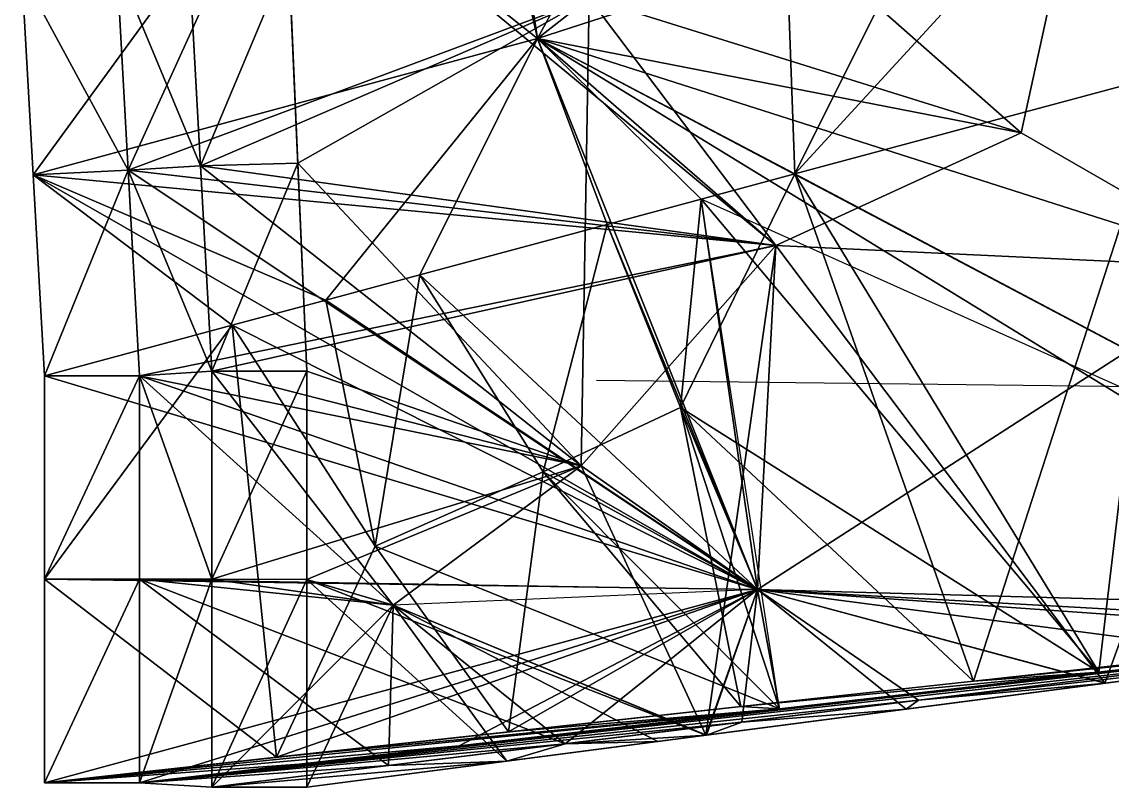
# Model space of a CAD drawing. Extents: x 0 to 22.5, y -0.5 to 22.5.
# Drawn here: x 18.32 to 20.73, y -0.46 to 1.233 of the extents above; entities that cross this region are included whole.
import ezdxf

# ---------------------------------------------------------------- set-up
doc = ezdxf.new("R2010")
doc.units = 0
doc.header["$MEASUREMENT"] = 0
for name, color, linetype in [('Crown wall side', 7, 'CONTINUOUS'), ('Elements', 7, 'CONTINUOUS'), ('Faces', 7, 'CONTINUOUS'), ('LowerTendons Crown', 7, 'CONTINUOUS')]:
    doc.layers.add(name, color=color, linetype=linetype)

msp = doc.modelspace()

# ---------------------------------------------------------------- linework, layer by layer
at = {"layer": 'Crown wall side'}
for p, q in [((18.95, 0.46, 59.83), (18.91, 1.38, 59.83)), ((18.95, -0.46, 59.83), (18.95, 0.46, 59.83)), ((22.48, 0, 58.95), (18.95, -0.46, 59.83))]:
    msp.add_line(p, q, dxfattribs=at)
for points in [[(22.27, 3.06, 54.58), (22.42, 1.54, 54.58), (18.37, 0.45, 58.9), (18.32, 1.34, 58.9)], [(18.37, 0.45, 58.9), (18.37, -0.45, 58.9), (22.48, 0, 54.58), (22.42, 1.54, 54.58)], [(18.74, 0.46, 59.49), (18.69, 1.37, 59.49), (18.91, 1.38, 59.83), (18.95, 0.46, 59.83)], [(18.37, 0.45, 58.9), (18.32, 1.34, 58.9), (18.53, 1.36, 59.24), (18.58, 0.45, 59.24)], [(18.58, 0.45, 59.24), (18.53, 1.36, 59.24), (18.69, 1.37, 59.49), (18.74, 0.46, 59.49)], [(18.58, -0.45, 59.24), (18.58, 0.45, 59.24), (18.74, 0.46, 59.49), (18.74, -0.46, 59.49)], [(18.74, -0.46, 59.49), (18.74, 0.46, 59.49), (18.95, 0.46, 59.83), (18.95, -0.46, 59.83)], [(18.37, -0.45, 58.9), (18.37, 0.45, 58.9), (18.58, 0.45, 59.24), (18.58, -0.45, 59.24)], [(22.48, 0, 54.58), (22.48, 0, 55.67), (18.58, -0.45, 59.24), (18.37, -0.45, 58.9)], [(18.58, -0.45, 59.24), (22.48, 0, 55.67), (22.48, 0, 57.13), (18.74, -0.46, 59.49)], [(18.74, -0.46, 59.49), (18.95, -0.46, 59.83), (22.48, 0, 57.86), (22.48, 0, 57.13)], [(18.95, -0.46, 59.83), (22.48, 0, 57.86), (22.48, 0, 58.95)]]:
    msp.add_3dface(points, dxfattribs=at)
at = {"layer": 'Elements'}
for points in [[(20.8578, 1.1195, 56.2464), (19.983, 2.1611, 57.0511), (20.0288, 0.8964, 57.1306), (21.0243, 2.8923, 57.495)], [(19.983, 2.1611, 57.0511), (21.0243, 2.8923, 57.495), (20.8578, 1.1195, 56.2464), (21.1482, 1.8615, 55.8477)], [(20.0288, 0.8964, 57.1306), (19.983, 2.1611, 57.0511), (20.6594, 1.5844, 59.3905), (21.0243, 2.8923, 57.495)], [(20.8578, 1.1195, 56.2464), (20.0288, 0.8964, 57.1306), (22.42, 1.54, 56.77), (21.0243, 2.8923, 57.495)], [(20.0288, 0.8964, 57.1306), (21.8655, -0.0756, 57.5178), (22.42, 1.54, 56.77), (21.0243, 2.8923, 57.495)], [(20.6594, 1.5844, 59.3905), (21.8655, -0.0756, 57.5178), (20.0288, 0.8964, 57.1306), (21.0243, 2.8923, 57.495)], [(22.465, 0.3854, 58.1328), (20.6594, 1.5844, 59.3905), (22.42, 1.54, 58.95), (21.0243, 2.8923, 57.495)], [(22.465, 0.3854, 58.1328), (21.8655, -0.0756, 57.5178), (20.6594, 1.5844, 59.3905), (21.0243, 2.8923, 57.495)], [(19.2053, 2.8454, 57.7824), (18.892, 1.6456, 58.2499), (19.46, 1.1959, 57.6856), (19.2501, 2.1145, 58.9424)], [(19.46, 1.1959, 57.6856), (19.983, 2.1611, 57.0511), (19.2053, 2.8454, 57.7824), (19.2501, 2.1145, 58.9424)], [(20.6594, 1.5844, 59.3905), (19.983, 2.1611, 57.0511), (19.46, 1.1959, 57.6856), (19.2501, 2.1145, 58.9424)], [(19.46, 1.1959, 57.6856), (20.6594, 1.5844, 59.3905), (20.0288, 0.8964, 57.1306), (19.983, 2.1611, 57.0511)], [(19.46, 1.1959, 57.6856), (19.2501, 2.1145, 58.9424), (18.892, 1.6456, 58.2499), (19.5745, 1.2856, 59.661)], [(19.46, 1.1959, 57.6856), (20.5291, 0.9871, 59.4272), (20.6594, 1.5844, 59.3905), (19.2501, 2.1145, 58.9424)], [(20.5291, 0.9871, 59.4272), (19.2501, 2.1145, 58.9424), (19.46, 1.1959, 57.6856), (19.5745, 1.2856, 59.661)], [(20.6594, 1.5844, 59.3905), (19.2501, 2.1145, 58.9424), (20.5291, 0.9871, 59.4272), (19.5745, 1.2856, 59.661)], [(18.32, 1.34, 58.9), (18.53, 1.36, 59.24), (18.555, 0.9048, 59.24), (18.892, 1.6456, 58.2499)], [(18.345, 0.8948, 58.9), (18.32, 1.34, 58.9), (18.555, 0.9048, 59.24), (18.892, 1.6456, 58.2499)], [(18.555, 0.9048, 59.24), (19.9865, 0.738, 59.5638), (18.345, 0.8948, 58.9), (18.892, 1.6456, 58.2499)], [(18.345, 0.8948, 58.9), (19.9865, 0.738, 59.5638), (19.46, 1.1959, 57.6856), (18.892, 1.6456, 58.2499)], [(18.555, 0.9048, 59.24), (18.892, 1.6456, 58.2499), (18.53, 1.36, 59.24), (19.5745, 1.2856, 59.661)], [(19.9865, 0.738, 59.5638), (18.892, 1.6456, 58.2499), (18.555, 0.9048, 59.24), (19.5745, 1.2856, 59.661)], [(19.46, 1.1959, 57.6856), (18.892, 1.6456, 58.2499), (19.9865, 0.738, 59.5638), (19.5745, 1.2856, 59.661)], [(19.46, 1.1959, 57.6856), (21.0483, 0.688, 59.3005), (20.6594, 1.5844, 59.3905), (20.5291, 0.9871, 59.4272)], [(20.6594, 1.5844, 59.3905), (19.46, 1.1959, 57.6856), (21.8655, -0.0756, 57.5178), (21.0483, 0.688, 59.3005)], [(21.8655, -0.0756, 57.5178), (20.0288, 0.8964, 57.1306), (19.46, 1.1959, 57.6856), (20.6594, 1.5844, 59.3905)], [(21.8655, -0.0756, 57.5178), (22.465, 0.3854, 58.1328), (20.6594, 1.5844, 59.3905), (21.0483, 0.688, 59.3005)], [(20.6594, 1.5844, 59.3905), (22.465, 0.3854, 58.1328), (22.42, 1.54, 58.95), (21.0483, 0.688, 59.3005)], [(21.8655, -0.0756, 57.5178), (20.8578, 1.1195, 56.2464), (20.0288, 0.8964, 57.1306), (22.42, 1.54, 56.77)], [(18.69, 1.37, 59.49), (18.91, 1.38, 59.83), (18.715, 0.9146, 59.49), (19.5745, 1.2856, 59.661)], [(18.91, 1.38, 59.83), (18.93, 0.9201, 59.83), (18.715, 0.9146, 59.49), (19.5745, 1.2856, 59.661)], [(18.715, 0.9146, 59.49), (18.53, 1.36, 59.24), (18.69, 1.37, 59.49), (19.5745, 1.2856, 59.661)], [(18.555, 0.9048, 59.24), (18.53, 1.36, 59.24), (18.715, 0.9146, 59.49), (19.5745, 1.2856, 59.661)], [(18.715, 0.9146, 59.49), (19.9865, 0.738, 59.5638), (18.555, 0.9048, 59.24), (19.5745, 1.2856, 59.661)], [(18.715, 0.9146, 59.49), (19.5565, 0.2507, 59.6766), (19.9865, 0.738, 59.5638), (19.5745, 1.2856, 59.661)], [(18.93, 0.9201, 59.83), (19.5565, 0.2507, 59.6766), (18.715, 0.9146, 59.49), (19.5745, 1.2856, 59.661)], [(19.9865, 0.738, 59.5638), (20.5291, 0.9871, 59.4272), (19.46, 1.1959, 57.6856), (19.5745, 1.2856, 59.661)], [(19.46, 1.1959, 57.6856), (19.9865, 0.738, 59.5638), (18.345, 0.8948, 58.9), (19.9464, -0.0224, 58.5918)], [(19.46, 1.1959, 57.6856), (18.345, 0.8948, 58.9), (18.9922, 0.6175, 58.2363), (19.9464, -0.0224, 58.5918)], [(18.9922, 0.6175, 58.2363), (19.1998, 0.6733, 58.0149), (19.46, 1.1959, 57.6856), (19.9464, -0.0224, 58.5918)], [(19.6142, 0.7849, 57.5728), (19.46, 1.1959, 57.6856), (19.1998, 0.6733, 58.0149), (19.9464, -0.0224, 58.5918)], [(21.5986, -0.1149, 58.3519), (21.0483, 0.688, 59.3005), (19.46, 1.1959, 57.6856), (19.9464, -0.0224, 58.5918)], [(21.5986, -0.1149, 58.3519), (19.46, 1.1959, 57.6856), (21.8655, -0.0756, 57.5178), (19.9464, -0.0224, 58.5918)], [(20.0288, 0.8964, 57.1306), (21.8655, -0.0756, 57.5178), (19.46, 1.1959, 57.6856), (19.8217, 0.8407, 57.3516)], [(21.8655, -0.0756, 57.5178), (19.46, 1.1959, 57.6856), (21.5986, -0.1149, 58.3519), (21.0483, 0.688, 59.3005)], [(19.46, 1.1959, 57.6856), (20.5291, 0.9871, 59.4272), (19.9865, 0.738, 59.5638), (19.9464, -0.0224, 58.5918)], [(21.0483, 0.688, 59.3005), (20.5291, 0.9871, 59.4272), (19.46, 1.1959, 57.6856), (19.9464, -0.0224, 58.5918)], [(21.8655, -0.0756, 57.5178), (19.46, 1.1959, 57.6856), (19.8217, 0.8407, 57.3516), (19.9464, -0.0224, 58.5918)], [(19.8217, 0.8407, 57.3516), (19.46, 1.1959, 57.6856), (19.6142, 0.7849, 57.5728), (19.9464, -0.0224, 58.5918)], [(20.8578, 1.1195, 56.2464), (20.7006, -0.2053, 57.2988), (21.8655, -0.0756, 57.5178), (20.0288, 0.8964, 57.1306)], [(20.7006, -0.2053, 57.2988), (20.8578, 1.1195, 56.2464), (20.4237, -0.2251, 56.7414), (20.0288, 0.8964, 57.1306)], [(20.7006, -0.2053, 57.2988), (20.8578, 1.1195, 56.2464), (21.4067, -0.1238, 56.6525), (20.4237, -0.2251, 56.7414)], [(20.8578, 1.1195, 56.2464), (21.4508, -0.1127, 55.6618), (21.4067, -0.1238, 56.6525), (20.4237, -0.2251, 56.7414)], [(20.7006, -0.2053, 57.2988), (20.8578, 1.1195, 56.2464), (21.8655, -0.0756, 57.5178), (21.4067, -0.1238, 56.6525)], [(19.9865, 0.738, 59.5638), (20.5291, 0.9871, 59.4272), (21.0483, 0.688, 59.3005), (19.9464, -0.0224, 58.5918)], [(18.74, 0.46, 59.49), (18.715, 0.9146, 59.49), (18.93, 0.9201, 59.83), (19.5565, 0.2507, 59.6766)], [(18.93, 0.9201, 59.83), (18.95, 0.46, 59.83), (18.74, 0.46, 59.49), (19.5565, 0.2507, 59.6766)], [(18.345, 0.8948, 58.9), (19.9865, 0.738, 59.5638), (18.555, 0.9048, 59.24), (19.9464, -0.0224, 58.5918)], [(18.555, 0.9048, 59.24), (18.37, 0.45, 58.9), (18.345, 0.8948, 58.9), (19.9464, -0.0224, 58.5918)], [(18.345, 0.8948, 58.9), (18.37, 0.45, 58.9), (18.7849, 0.5617, 58.4574), (19.9464, -0.0224, 58.5918)], [(18.7849, 0.5617, 58.4574), (18.9922, 0.6175, 58.2363), (18.345, 0.8948, 58.9), (19.9464, -0.0224, 58.5918)], [(18.555, 0.9048, 59.24), (18.58, 0.45, 59.24), (18.37, 0.45, 58.9), (19.9464, -0.0224, 58.5918)], [(18.715, 0.9146, 59.49), (18.74, 0.46, 59.49), (18.555, 0.9048, 59.24), (19.9865, 0.738, 59.5638)], [(18.555, 0.9048, 59.24), (18.74, 0.46, 59.49), (18.58, 0.45, 59.24), (19.9865, 0.738, 59.5638)], [(18.555, 0.9048, 59.24), (19.9865, 0.738, 59.5638), (18.58, 0.45, 59.24), (19.9464, -0.0224, 58.5918)], [(18.74, 0.46, 59.49), (19.9865, 0.738, 59.5638), (18.715, 0.9146, 59.49), (19.5565, 0.2507, 59.6766)], [(20.4237, -0.2251, 56.7414), (20.7006, -0.2053, 57.2988), (20.0288, 0.8964, 57.1306), (19.7758, 0.3802, 57.4073)], [(19.8217, 0.8407, 57.3516), (20.0288, 0.8964, 57.1306), (20.7006, -0.2053, 57.2988), (19.7758, 0.3802, 57.4073)], [(20.0288, 0.8964, 57.1306), (20.7006, -0.2053, 57.2988), (21.8655, -0.0756, 57.5178), (19.8217, 0.8407, 57.3516)], [(19.6142, 0.7849, 57.5728), (19.7758, 0.3802, 57.4073), (19.8217, 0.8407, 57.3516), (19.9464, -0.0224, 58.5918)], [(20.7006, -0.2053, 57.2988), (19.9947, -0.2868, 57.945), (19.8217, 0.8407, 57.3516), (19.7758, 0.3802, 57.4073)], [(19.8217, 0.8407, 57.3516), (19.7758, 0.3802, 57.4073), (19.9947, -0.2868, 57.945), (19.9464, -0.0224, 58.5918)], [(19.8217, 0.8407, 57.3516), (20.7006, -0.2053, 57.2988), (21.8655, -0.0756, 57.5178), (19.9464, -0.0224, 58.5918)], [(19.9947, -0.2868, 57.945), (20.7006, -0.2053, 57.2988), (19.8217, 0.8407, 57.3516), (19.9464, -0.0224, 58.5918)], [(19.1998, 0.6733, 58.0149), (19.4727, 0.2375, 57.7314), (19.6142, 0.7849, 57.5728), (19.9464, -0.0224, 58.5918)], [(19.7758, 0.3802, 57.4073), (19.4727, 0.2375, 57.7314), (19.9464, -0.0224, 58.5918), (19.6142, 0.7849, 57.5728)], [(18.58, 0.45, 59.24), (19.9865, 0.738, 59.5638), (18.74, 0.46, 59.49), (19.5565, 0.2507, 59.6766)], [(18.58, 0.45, 59.24), (19.9865, 0.738, 59.5638), (19.5565, 0.2507, 59.6766), (19.9464, -0.0224, 58.5918)], [(19.5565, 0.2507, 59.6766), (19.9865, 0.738, 59.5638), (19.8317, -0.3451, 59.6102), (19.9464, -0.0224, 58.5918)], [(19.8317, -0.3451, 59.6102), (19.9865, 0.738, 59.5638), (20.714, -0.2301, 59.3903), (19.9464, -0.0224, 58.5918)], [(20.714, -0.2301, 59.3903), (19.9865, 0.738, 59.5638), (21.0483, 0.688, 59.3005), (19.9464, -0.0224, 58.5918)], [(20.714, -0.2301, 59.3903), (21.0483, 0.688, 59.3005), (21.5986, -0.1149, 58.3519), (19.9464, -0.0224, 58.5918)], [(20.714, -0.2301, 59.3903), (21.5968, -0.1151, 59.1702), (21.5986, -0.1149, 58.3519), (21.0483, 0.688, 59.3005)], [(18.9922, 0.6175, 58.2363), (19.1012, 0.0729, 58.1258), (19.1998, 0.6733, 58.0149), (19.9464, -0.0224, 58.5918)], [(19.1998, 0.6733, 58.0149), (19.1012, 0.0729, 58.1258), (19.4727, 0.2375, 57.7314), (19.9464, -0.0224, 58.5918)], [(18.7849, 0.5617, 58.4574), (19.1012, 0.0729, 58.1258), (18.9922, 0.6175, 58.2363), (19.9464, -0.0224, 58.5918)], [(18.37, 0.45, 58.9), (18.37, 0.0001, 58.9), (18.7849, 0.5617, 58.4574), (19.9464, -0.0224, 58.5918)], [(18.37, 0.0001, 58.9), (18.883, -0.3938, 58.3608), (18.7849, 0.5617, 58.4574), (19.9464, -0.0224, 58.5918)], [(18.883, -0.3938, 58.3608), (19.1012, 0.0729, 58.1258), (18.7849, 0.5617, 58.4574), (19.9464, -0.0224, 58.5918)], [(18.58, 0.45, 59.24), (19.5565, 0.2507, 59.6766), (18.74, 0.46, 59.49), (19.1408, -0.057, 59.3739)], [(18.74, 0.46, 59.49), (18.74, 0, 59.49), (18.58, 0.45, 59.24), (19.1408, -0.057, 59.3739)], [(18.74, 0.46, 59.49), (19.5565, 0.2507, 59.6766), (18.74, 0, 59.49), (19.1408, -0.057, 59.3739)], [(18.95, -0.0004, 59.83), (18.74, 0, 59.49), (18.95, 0.46, 59.83), (19.5565, 0.2507, 59.6766)], [(18.95, 0.46, 59.83), (18.74, 0, 59.49), (18.74, 0.46, 59.49), (19.5565, 0.2507, 59.6766)], [(18.58, 0.45, 59.24), (18.58, -0.0001, 59.24), (18.37, 0.0001, 58.9), (19.9464, -0.0224, 58.5918)], [(18.58, 0.45, 59.24), (18.37, 0.0001, 58.9), (18.37, 0.45, 58.9), (19.9464, -0.0224, 58.5918)], [(18.58, -0.0001, 59.24), (19.9464, -0.0224, 58.5918), (18.58, 0.45, 59.24), (19.1408, -0.057, 59.3739)], [(18.58, 0.45, 59.24), (18.74, 0, 59.49), (18.58, -0.0001, 59.24), (19.1408, -0.057, 59.3739)], [(18.58, 0.45, 59.24), (19.9464, -0.0224, 58.5918), (19.5565, 0.2507, 59.6766), (19.1408, -0.057, 59.3739)], [(19.9095, -0.2814, 57.2819), (19.4727, 0.2375, 57.7314), (19.9947, -0.2868, 57.945), (19.7758, 0.3802, 57.4073)], [(19.4727, 0.2375, 57.7314), (19.7758, 0.3802, 57.4073), (19.9464, -0.0224, 58.5918), (19.9947, -0.2868, 57.945)], [(19.9095, -0.2814, 57.2819), (20.7006, -0.2053, 57.2988), (20.4237, -0.2251, 56.7414), (19.7758, 0.3802, 57.4073)], [(19.9095, -0.2814, 57.2819), (19.9947, -0.2868, 57.945), (20.7006, -0.2053, 57.2988), (19.7758, 0.3802, 57.4073)], [(18.74, 0, 59.49), (19.5565, 0.2507, 59.6766), (18.95, -0.0004, 59.83), (19.1408, -0.057, 59.3739)], [(18.95, -0.0004, 59.83), (19.5565, 0.2507, 59.6766), (19.8317, -0.3451, 59.6102), (19.1408, -0.057, 59.3739)], [(19.5565, 0.2507, 59.6766), (19.9464, -0.0224, 58.5918), (19.8317, -0.3451, 59.6102), (19.1408, -0.057, 59.3739)], [(19.9947, -0.2868, 57.945), (19.4727, 0.2375, 57.7314), (19.3962, -0.3376, 57.8214), (19.1012, 0.0729, 58.1258)], [(19.4727, 0.2375, 57.7314), (19.1012, 0.0729, 58.1258), (19.9947, -0.2868, 57.945), (19.9464, -0.0224, 58.5918)], [(19.9947, -0.2868, 57.945), (19.9095, -0.2814, 57.2819), (19.3962, -0.3376, 57.8214), (19.4727, 0.2375, 57.7314)], [(19.3962, -0.3376, 57.8214), (19.1012, 0.0729, 58.1258), (18.883, -0.3938, 58.3608), (19.9464, -0.0224, 58.5918)], [(19.9947, -0.2868, 57.945), (19.1012, 0.0729, 58.1258), (19.3962, -0.3376, 57.8214), (19.9464, -0.0224, 58.5918)], [(18.37, -0.45, 58.9), (18.37, 0.0001, 58.9), (18.58, -0.0001, 59.24), (19.9464, -0.0224, 58.5918)], [(18.37, -0.45, 58.9), (18.883, -0.3938, 58.3608), (18.37, 0.0001, 58.9), (19.9464, -0.0224, 58.5918)], [(18.58, -0.45, 59.24), (18.37, -0.45, 58.9), (18.58, -0.0001, 59.24), (19.9464, -0.0224, 58.5918)], [(18.58, -0.45, 59.24), (18.9333, -0.4092, 58.9166), (18.37, -0.45, 58.9), (19.9464, -0.0224, 58.5918)], [(18.37, -0.45, 58.9), (19.2871, -0.3684, 58.5928), (19.9947, -0.2868, 57.945), (19.9464, -0.0224, 58.5918)], [(19.9947, -0.2868, 57.945), (18.883, -0.3938, 58.3608), (18.37, -0.45, 58.9), (19.9464, -0.0224, 58.5918)], [(18.37, -0.45, 58.9), (18.9333, -0.4092, 58.9166), (19.2871, -0.3684, 58.5928), (19.9464, -0.0224, 58.5918)], [(18.74, -0.46, 59.49), (18.58, -0.45, 59.24), (18.74, 0, 59.49), (19.1408, -0.057, 59.3739)], [(18.74, 0, 59.49), (18.58, -0.45, 59.24), (18.58, -0.0001, 59.24), (19.1408, -0.057, 59.3739)], [(18.58, -0.0001, 59.24), (19.5213, -0.3639, 58.997), (19.9464, -0.0224, 58.5918), (19.1408, -0.057, 59.3739)], [(18.58, -0.0001, 59.24), (18.58, -0.45, 59.24), (19.1308, -0.4119, 59.2434), (19.1408, -0.057, 59.3739)], [(19.5213, -0.3639, 58.997), (18.58, -0.0001, 59.24), (19.9464, -0.0224, 58.5918), (18.58, -0.45, 59.24)], [(18.58, -0.0001, 59.24), (19.1308, -0.4119, 59.2434), (19.5213, -0.3639, 58.997), (19.1408, -0.057, 59.3739)], [(19.1308, -0.4119, 59.2434), (18.58, -0.0001, 59.24), (19.5213, -0.3639, 58.997), (18.58, -0.45, 59.24)], [(21.8655, -0.0756, 57.5178), (18.9333, -0.4092, 58.9166), (18.58, -0.45, 59.24), (19.9464, -0.0224, 58.5918)], [(19.9118, -0.3159, 58.7506), (20.3023, -0.2678, 58.5042), (18.58, -0.45, 59.24), (19.9464, -0.0224, 58.5918)], [(18.58, -0.45, 59.24), (19.5213, -0.3639, 58.997), (19.9118, -0.3159, 58.7506), (19.9464, -0.0224, 58.5918)], [(18.58, -0.45, 59.24), (21.0832, -0.1718, 58.0114), (21.8655, -0.0756, 57.5178), (19.9464, -0.0224, 58.5918)], [(20.3023, -0.2678, 58.5042), (21.0832, -0.1718, 58.0114), (18.58, -0.45, 59.24), (19.9464, -0.0224, 58.5918)], [(18.95, -0.0004, 59.83), (18.74, -0.46, 59.49), (18.74, 0, 59.49), (19.1408, -0.057, 59.3739)], [(18.95, -0.46, 59.83), (18.74, -0.46, 59.49), (18.95, -0.0004, 59.83), (19.1408, -0.057, 59.3739)], [(18.883, -0.3938, 58.3608), (19.9947, -0.2868, 57.945), (19.3962, -0.3376, 57.8214), (19.9464, -0.0224, 58.5918)], [(19.2871, -0.3684, 58.5928), (18.9333, -0.4092, 58.9166), (21.8655, -0.0756, 57.5178), (19.9464, -0.0224, 58.5918)], [(18.95, -0.0004, 59.83), (19.392, -0.4024, 59.5833), (18.95, -0.46, 59.83), (19.1408, -0.057, 59.3739)], [(18.95, -0.0004, 59.83), (19.392, -0.4024, 59.5833), (19.8317, -0.3451, 59.6102), (18.95, -0.46, 59.83)], [(19.8317, -0.3451, 59.6102), (19.392, -0.4024, 59.5833), (18.95, -0.0004, 59.83), (19.1408, -0.057, 59.3739)], [(19.8338, -0.3448, 59.3368), (19.9464, -0.0224, 58.5918), (19.5213, -0.3639, 58.997), (19.1408, -0.057, 59.3739)], [(19.8317, -0.3451, 59.6102), (19.9464, -0.0224, 58.5918), (19.8338, -0.3448, 59.3368), (19.1408, -0.057, 59.3739)], [(19.9947, -0.2868, 57.945), (19.2871, -0.3684, 58.5928), (21.8655, -0.0756, 57.5178), (19.9464, -0.0224, 58.5918)], [(19.9118, -0.3159, 58.7506), (19.5213, -0.3639, 58.997), (19.8338, -0.3448, 59.3368), (19.9464, -0.0224, 58.5918)], [(20.2747, -0.2874, 59.0907), (19.8317, -0.3451, 59.6102), (20.714, -0.2301, 59.3903), (19.9464, -0.0224, 58.5918)], [(19.8317, -0.3451, 59.6102), (20.2747, -0.2874, 59.0907), (19.8338, -0.3448, 59.3368), (19.9464, -0.0224, 58.5918)], [(20.2747, -0.2874, 59.0907), (19.9118, -0.3159, 58.7506), (19.8338, -0.3448, 59.3368), (19.9464, -0.0224, 58.5918)], [(20.2747, -0.2874, 59.0907), (20.3023, -0.2678, 58.5042), (19.9118, -0.3159, 58.7506), (19.9464, -0.0224, 58.5918)], [(21.5986, -0.1149, 58.3519), (19.9464, -0.0224, 58.5918), (21.0832, -0.1718, 58.0114), (21.4741, -0.1311, 58.4214)], [(20.714, -0.2301, 59.3903), (21.157, -0.1724, 58.5983), (20.716, -0.2299, 58.8445), (19.9464, -0.0224, 58.5918)], [(21.0832, -0.1718, 58.0114), (21.157, -0.1724, 58.5983), (21.4741, -0.1311, 58.4214), (19.9464, -0.0224, 58.5918)], [(20.716, -0.2299, 58.8445), (21.157, -0.1724, 58.5983), (20.3023, -0.2678, 58.5042), (19.9464, -0.0224, 58.5918)], [(21.4741, -0.1311, 58.4214), (21.157, -0.1724, 58.5983), (20.714, -0.2301, 59.3903), (19.9464, -0.0224, 58.5918)], [(21.5986, -0.1149, 58.3519), (20.714, -0.2301, 59.3903), (19.9464, -0.0224, 58.5918), (21.4741, -0.1311, 58.4214)], [(20.3023, -0.2678, 58.5042), (21.157, -0.1724, 58.5983), (21.0832, -0.1718, 58.0114), (19.9464, -0.0224, 58.5918)], [(20.2747, -0.2874, 59.0907), (20.716, -0.2299, 58.8445), (20.3023, -0.2678, 58.5042), (19.9464, -0.0224, 58.5918)], [(21.8655, -0.0756, 57.5178), (21.0832, -0.1718, 58.0114), (21.5986, -0.1149, 58.3519), (19.9464, -0.0224, 58.5918)], [(20.714, -0.2301, 59.3903), (20.716, -0.2299, 58.8445), (20.2747, -0.2874, 59.0907), (19.9464, -0.0224, 58.5918)], [(21.8655, -0.0756, 57.5178), (20.7006, -0.2053, 57.2988), (19.9947, -0.2868, 57.945), (19.9464, -0.0224, 58.5918)], [(19.1308, -0.4119, 59.2434), (18.58, -0.45, 59.24), (18.74, -0.46, 59.49), (19.1408, -0.057, 59.3739)], [(19.1308, -0.4119, 59.2434), (18.74, -0.46, 59.49), (19.392, -0.4024, 59.5833), (19.1408, -0.057, 59.3739)], [(19.392, -0.4024, 59.5833), (18.74, -0.46, 59.49), (18.95, -0.46, 59.83), (19.1408, -0.057, 59.3739)], [(19.5213, -0.3639, 58.997), (19.1308, -0.4119, 59.2434), (19.392, -0.4024, 59.5833), (19.1408, -0.057, 59.3739)], [(19.8338, -0.3448, 59.3368), (19.7256, -0.3589, 59.3971), (19.8317, -0.3451, 59.6102), (19.1408, -0.057, 59.3739)], [(19.7256, -0.3589, 59.3971), (19.392, -0.4024, 59.5833), (19.8317, -0.3451, 59.6102), (19.1408, -0.057, 59.3739)], [(19.5213, -0.3639, 58.997), (19.392, -0.4024, 59.5833), (19.7256, -0.3589, 59.3971), (19.1408, -0.057, 59.3739)], [(19.5213, -0.3639, 58.997), (19.7256, -0.3589, 59.3971), (19.8338, -0.3448, 59.3368), (19.1408, -0.057, 59.3739)]]:
    msp.add_3dface(points, dxfattribs=at)
at = {"layer": 'Faces'}
for points in [[(19.2053, 2.8454, 57.7824), (18.892, 1.6456, 58.2499), (19.46, 1.1959, 57.6856)], [(19.46, 1.1959, 57.6856), (19.983, 2.1611, 57.0511), (19.2053, 2.8454, 57.7824)], [(20.0288, 0.8964, 57.1306), (19.983, 2.1611, 57.0511), (19.46, 1.1959, 57.6856)], [(20.8578, 1.1195, 56.2464), (19.983, 2.1611, 57.0511), (20.0288, 0.8964, 57.1306)], [(20.8578, 1.1195, 56.2464), (21.1482, 1.8615, 55.8477), (19.983, 2.1611, 57.0511)], [(18.345, 0.8948, 58.9), (18.892, 1.6456, 58.2499), (18.32, 1.34, 58.9)], [(19.46, 1.1959, 57.6856), (18.892, 1.6456, 58.2499), (18.345, 0.8948, 58.9)], [(20.5291, 0.9871, 59.4272), (19.5745, 1.2856, 59.661), (20.6594, 1.5844, 59.3905)], [(21.0483, 0.688, 59.3005), (20.5291, 0.9871, 59.4272), (20.6594, 1.5844, 59.3905)], [(22.42, 1.54, 58.95), (21.0483, 0.688, 59.3005), (20.6594, 1.5844, 59.3905)], [(18.69, 1.37, 59.49), (18.91, 1.38, 59.83), (18.715, 0.9146, 59.49)], [(18.91, 1.38, 59.83), (18.93, 0.9201, 59.83), (18.715, 0.9146, 59.49)], [(18.91, 1.38, 59.83), (19.5745, 1.2856, 59.661), (18.93, 0.9201, 59.83)], [(18.32, 1.34, 58.9), (18.53, 1.36, 59.24), (18.555, 0.9048, 59.24)], [(18.715, 0.9146, 59.49), (18.53, 1.36, 59.24), (18.69, 1.37, 59.49)], [(18.555, 0.9048, 59.24), (18.53, 1.36, 59.24), (18.715, 0.9146, 59.49)], [(18.345, 0.8948, 58.9), (18.32, 1.34, 58.9), (18.555, 0.9048, 59.24)], [(18.93, 0.9201, 59.83), (19.5745, 1.2856, 59.661), (19.5565, 0.2507, 59.6766)], [(19.5565, 0.2507, 59.6766), (19.5745, 1.2856, 59.661), (19.9865, 0.738, 59.5638)], [(19.9865, 0.738, 59.5638), (19.5745, 1.2856, 59.661), (20.5291, 0.9871, 59.4272)], [(19.46, 1.1959, 57.6856), (18.345, 0.8948, 58.9), (18.9922, 0.6175, 58.2363)], [(18.9922, 0.6175, 58.2363), (19.1998, 0.6733, 58.0149), (19.46, 1.1959, 57.6856)], [(19.6142, 0.7849, 57.5728), (19.46, 1.1959, 57.6856), (19.1998, 0.6733, 58.0149)], [(19.46, 1.1959, 57.6856), (19.8217, 0.8407, 57.3516), (20.0288, 0.8964, 57.1306)], [(19.8217, 0.8407, 57.3516), (19.46, 1.1959, 57.6856), (19.6142, 0.7849, 57.5728)], [(20.8578, 1.1195, 56.2464), (20.0288, 0.8964, 57.1306), (20.4237, -0.2251, 56.7414)], [(20.8578, 1.1195, 56.2464), (20.4237, -0.2251, 56.7414), (21.4508, -0.1127, 55.6618)], [(19.9865, 0.738, 59.5638), (20.5291, 0.9871, 59.4272), (21.0483, 0.688, 59.3005)], [(18.74, 0.46, 59.49), (18.715, 0.9146, 59.49), (18.93, 0.9201, 59.83)], [(18.93, 0.9201, 59.83), (18.95, 0.46, 59.83), (18.74, 0.46, 59.49)], [(18.93, 0.9201, 59.83), (19.5565, 0.2507, 59.6766), (18.95, 0.46, 59.83)], [(18.555, 0.9048, 59.24), (18.37, 0.45, 58.9), (18.345, 0.8948, 58.9)], [(18.345, 0.8948, 58.9), (18.37, 0.45, 58.9), (18.7849, 0.5617, 58.4574)], [(18.7849, 0.5617, 58.4574), (18.9922, 0.6175, 58.2363), (18.345, 0.8948, 58.9)], [(18.555, 0.9048, 59.24), (18.58, 0.45, 59.24), (18.37, 0.45, 58.9)], [(18.715, 0.9146, 59.49), (18.74, 0.46, 59.49), (18.555, 0.9048, 59.24)], [(18.555, 0.9048, 59.24), (18.74, 0.46, 59.49), (18.58, 0.45, 59.24)], [(19.8217, 0.8407, 57.3516), (19.7758, 0.3802, 57.4073), (20.0288, 0.8964, 57.1306)], [(20.0288, 0.8964, 57.1306), (19.7758, 0.3802, 57.4073), (20.4237, -0.2251, 56.7414)], [(19.6142, 0.7849, 57.5728), (19.7758, 0.3802, 57.4073), (19.8217, 0.8407, 57.3516)], [(19.1998, 0.6733, 58.0149), (19.4727, 0.2375, 57.7314), (19.6142, 0.7849, 57.5728)], [(19.7758, 0.3802, 57.4073), (19.6142, 0.7849, 57.5728), (19.4727, 0.2375, 57.7314)], [(19.5565, 0.2507, 59.6766), (19.9865, 0.738, 59.5638), (19.8317, -0.3451, 59.6102)], [(19.8317, -0.3451, 59.6102), (19.9865, 0.738, 59.5638), (20.714, -0.2301, 59.3903)], [(20.714, -0.2301, 59.3903), (19.9865, 0.738, 59.5638), (21.0483, 0.688, 59.3005)], [(20.714, -0.2301, 59.3903), (21.0483, 0.688, 59.3005), (21.5968, -0.1151, 59.1702)], [(18.9922, 0.6175, 58.2363), (19.1012, 0.0729, 58.1258), (19.1998, 0.6733, 58.0149)], [(19.1998, 0.6733, 58.0149), (19.1012, 0.0729, 58.1258), (19.4727, 0.2375, 57.7314)], [(18.7849, 0.5617, 58.4574), (19.1012, 0.0729, 58.1258), (18.9922, 0.6175, 58.2363)], [(18.37, 0.45, 58.9), (18.37, 0.0001, 58.9), (18.7849, 0.5617, 58.4574)], [(18.37, 0.0001, 58.9), (18.883, -0.3938, 58.3608), (18.7849, 0.5617, 58.4574)], [(18.883, -0.3938, 58.3608), (19.1012, 0.0729, 58.1258), (18.7849, 0.5617, 58.4574)], [(18.74, 0.46, 59.49), (18.74, 0, 59.49), (18.58, 0.45, 59.24)], [(18.95, 0.46, 59.83), (18.74, 0, 59.49), (18.74, 0.46, 59.49)], [(18.95, -0.0004, 59.83), (18.74, 0, 59.49), (18.95, 0.46, 59.83)], [(18.95, 0.46, 59.83), (19.5565, 0.2507, 59.6766), (18.95, -0.0004, 59.83)], [(18.58, 0.45, 59.24), (18.58, -0.0001, 59.24), (18.37, 0.0001, 58.9)], [(18.58, 0.45, 59.24), (18.37, 0.0001, 58.9), (18.37, 0.45, 58.9)], [(18.58, 0.45, 59.24), (18.74, 0, 59.49), (18.58, -0.0001, 59.24)], [(19.9095, -0.2814, 57.2819), (19.7758, 0.3802, 57.4073), (19.4727, 0.2375, 57.7314)], [(20.4237, -0.2251, 56.7414), (19.7758, 0.3802, 57.4073), (19.9095, -0.2814, 57.2819)], [(18.95, -0.0004, 59.83), (19.5565, 0.2507, 59.6766), (19.8317, -0.3451, 59.6102)], [(19.4727, 0.2375, 57.7314), (19.1012, 0.0729, 58.1258), (19.3962, -0.3376, 57.8214)], [(19.9095, -0.2814, 57.2819), (19.4727, 0.2375, 57.7314), (19.3962, -0.3376, 57.8214)], [(19.3962, -0.3376, 57.8214), (19.1012, 0.0729, 58.1258), (18.883, -0.3938, 58.3608)], [(18.37, -0.45, 58.9), (18.37, 0.0001, 58.9), (18.58, -0.0001, 59.24)], [(18.37, -0.45, 58.9), (18.883, -0.3938, 58.3608), (18.37, 0.0001, 58.9)], [(18.58, -0.45, 59.24), (18.37, -0.45, 58.9), (18.58, -0.0001, 59.24)], [(18.74, 0, 59.49), (18.58, -0.45, 59.24), (18.58, -0.0001, 59.24)], [(18.74, -0.46, 59.49), (18.58, -0.45, 59.24), (18.74, 0, 59.49)], [(18.95, -0.0004, 59.83), (18.74, -0.46, 59.49), (18.74, 0, 59.49)], [(18.95, -0.46, 59.83), (18.74, -0.46, 59.49), (18.95, -0.0004, 59.83)], [(19.8317, -0.3451, 59.6102), (18.95, -0.46, 59.83), (18.95, -0.0004, 59.83)], [(21.8655, -0.0756, 57.5178), (18.9333, -0.4092, 58.9166), (18.58, -0.45, 59.24)], [(18.58, -0.45, 59.24), (21.0832, -0.1718, 58.0114), (21.8655, -0.0756, 57.5178)], [(19.2871, -0.3684, 58.5928), (18.9333, -0.4092, 58.9166), (21.8655, -0.0756, 57.5178)], [(19.9947, -0.2868, 57.945), (19.2871, -0.3684, 58.5928), (21.8655, -0.0756, 57.5178)], [(21.8655, -0.0756, 57.5178), (20.7006, -0.2053, 57.2988), (19.9947, -0.2868, 57.945)], [(21.8655, -0.0756, 57.5178), (21.4067, -0.1238, 56.6525), (20.7006, -0.2053, 57.2988)], [(21.4508, -0.1127, 55.6618), (20.4237, -0.2251, 56.7414), (21.4067, -0.1238, 56.6525)], [(20.714, -0.2301, 59.3903), (21.5968, -0.1151, 59.1702), (21.5986, -0.1149, 58.3519)], [(21.5986, -0.1149, 58.3519), (21.4741, -0.1311, 58.4214), (20.714, -0.2301, 59.3903)], [(21.4067, -0.1238, 56.6525), (20.4237, -0.2251, 56.7414), (20.7006, -0.2053, 57.2988)], [(21.4741, -0.1311, 58.4214), (21.157, -0.1724, 58.5983), (20.714, -0.2301, 59.3903)], [(20.3023, -0.2678, 58.5042), (21.0832, -0.1718, 58.0114), (18.58, -0.45, 59.24)], [(20.3023, -0.2678, 58.5042), (21.157, -0.1724, 58.5983), (21.0832, -0.1718, 58.0114)], [(20.716, -0.2299, 58.8445), (21.157, -0.1724, 58.5983), (20.3023, -0.2678, 58.5042)], [(20.714, -0.2301, 59.3903), (21.157, -0.1724, 58.5983), (20.716, -0.2299, 58.8445)], [(19.9095, -0.2814, 57.2819), (20.7006, -0.2053, 57.2988), (20.4237, -0.2251, 56.7414)], [(19.9095, -0.2814, 57.2819), (19.9947, -0.2868, 57.945), (20.7006, -0.2053, 57.2988)], [(20.2747, -0.2874, 59.0907), (19.8317, -0.3451, 59.6102), (20.714, -0.2301, 59.3903)], [(20.2747, -0.2874, 59.0907), (20.716, -0.2299, 58.8445), (20.3023, -0.2678, 58.5042)], [(20.714, -0.2301, 59.3903), (20.716, -0.2299, 58.8445), (20.2747, -0.2874, 59.0907)], [(18.37, -0.45, 58.9), (19.2871, -0.3684, 58.5928), (19.9947, -0.2868, 57.945)], [(19.9947, -0.2868, 57.945), (18.883, -0.3938, 58.3608), (18.37, -0.45, 58.9)], [(19.9118, -0.3159, 58.7506), (20.3023, -0.2678, 58.5042), (18.58, -0.45, 59.24)], [(18.883, -0.3938, 58.3608), (19.9947, -0.2868, 57.945), (19.3962, -0.3376, 57.8214)], [(19.9947, -0.2868, 57.945), (19.9095, -0.2814, 57.2819), (19.3962, -0.3376, 57.8214)], [(19.8317, -0.3451, 59.6102), (20.2747, -0.2874, 59.0907), (19.8338, -0.3448, 59.3368)], [(20.2747, -0.2874, 59.0907), (19.9118, -0.3159, 58.7506), (19.8338, -0.3448, 59.3368)], [(20.2747, -0.2874, 59.0907), (20.3023, -0.2678, 58.5042), (19.9118, -0.3159, 58.7506)], [(18.58, -0.45, 59.24), (19.5213, -0.3639, 58.997), (19.9118, -0.3159, 58.7506)], [(19.9118, -0.3159, 58.7506), (19.5213, -0.3639, 58.997), (19.8338, -0.3448, 59.3368)], [(19.392, -0.4024, 59.5833), (18.95, -0.46, 59.83), (19.8317, -0.3451, 59.6102)], [(19.7256, -0.3589, 59.3971), (19.392, -0.4024, 59.5833), (19.8317, -0.3451, 59.6102)], [(19.5213, -0.3639, 58.997), (19.392, -0.4024, 59.5833), (19.7256, -0.3589, 59.3971)], [(19.5213, -0.3639, 58.997), (19.7256, -0.3589, 59.3971), (19.8338, -0.3448, 59.3368)], [(19.8338, -0.3448, 59.3368), (19.7256, -0.3589, 59.3971), (19.8317, -0.3451, 59.6102)], [(18.37, -0.45, 58.9), (18.9333, -0.4092, 58.9166), (19.2871, -0.3684, 58.5928)], [(19.5213, -0.3639, 58.997), (18.58, -0.45, 59.24), (19.1308, -0.4119, 59.2434)], [(19.5213, -0.3639, 58.997), (19.1308, -0.4119, 59.2434), (19.392, -0.4024, 59.5833)], [(18.58, -0.45, 59.24), (18.9333, -0.4092, 58.9166), (18.37, -0.45, 58.9)], [(19.392, -0.4024, 59.5833), (18.74, -0.46, 59.49), (18.95, -0.46, 59.83)], [(19.1308, -0.4119, 59.2434), (18.74, -0.46, 59.49), (19.392, -0.4024, 59.5833)], [(19.1308, -0.4119, 59.2434), (18.58, -0.45, 59.24), (18.74, -0.46, 59.49)]]:
    msp.add_3dface(points, dxfattribs=at)
at = {"layer": 'LowerTendons Crown'}
msp.add_line((19.59, 0.44, 58.58), (21.32, 0.42, 57.33), dxfattribs=at)

doc.saveas('drawing.dxf')
